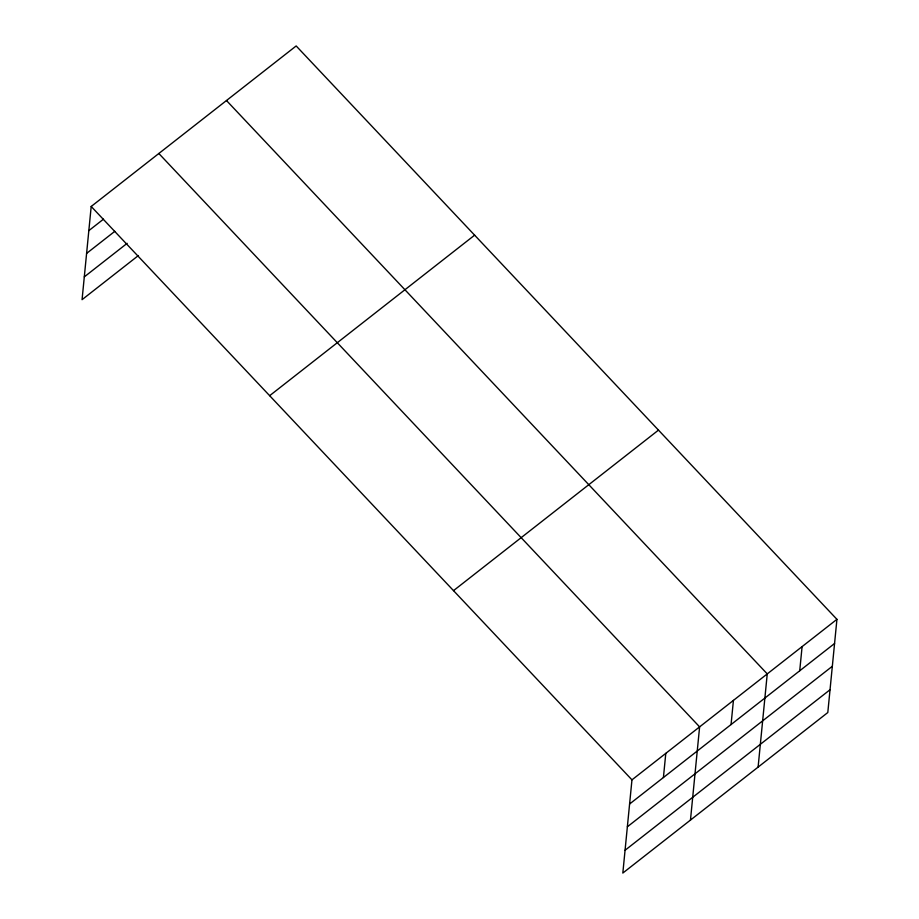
<?xml version="1.0" encoding="UTF-8"?>
<svg xmlns="http://www.w3.org/2000/svg" width="919" height="919" viewBox="0 0 919 919"><rect width="100%" height="100%" fill="white"/><g stroke="black" fill="none" stroke-linecap="round" stroke-linejoin="round"><path stroke-width="1.38" d="M836.933 619.337L631.962 779.852L622.829 873.05L827.801 712.535L836.933 619.337L296.171 45.95L91.199 206.465L82.067 299.663L138.424 255.528M663.415 777.531L665.793 753.362M690.468 820.081L699.612 726.883L158.838 153.496M731.053 724.551L733.431 700.393M758.106 767.101L767.25 673.903L226.476 100.527M799.725 670.778L802.092 646.62M88.833 230.635L103.491 219.159M86.593 253.414L114.783 231.347M84.295 276.883L127.132 243.34M269.658 395.687L474.629 235.161M453.515 590.641L658.486 430.115M629.595 804.01L834.567 643.495M627.367 826.79L832.338 666.275M625.058 850.27L830.029 689.744M91.199 206.465L631.962 779.852"/></g></svg>
